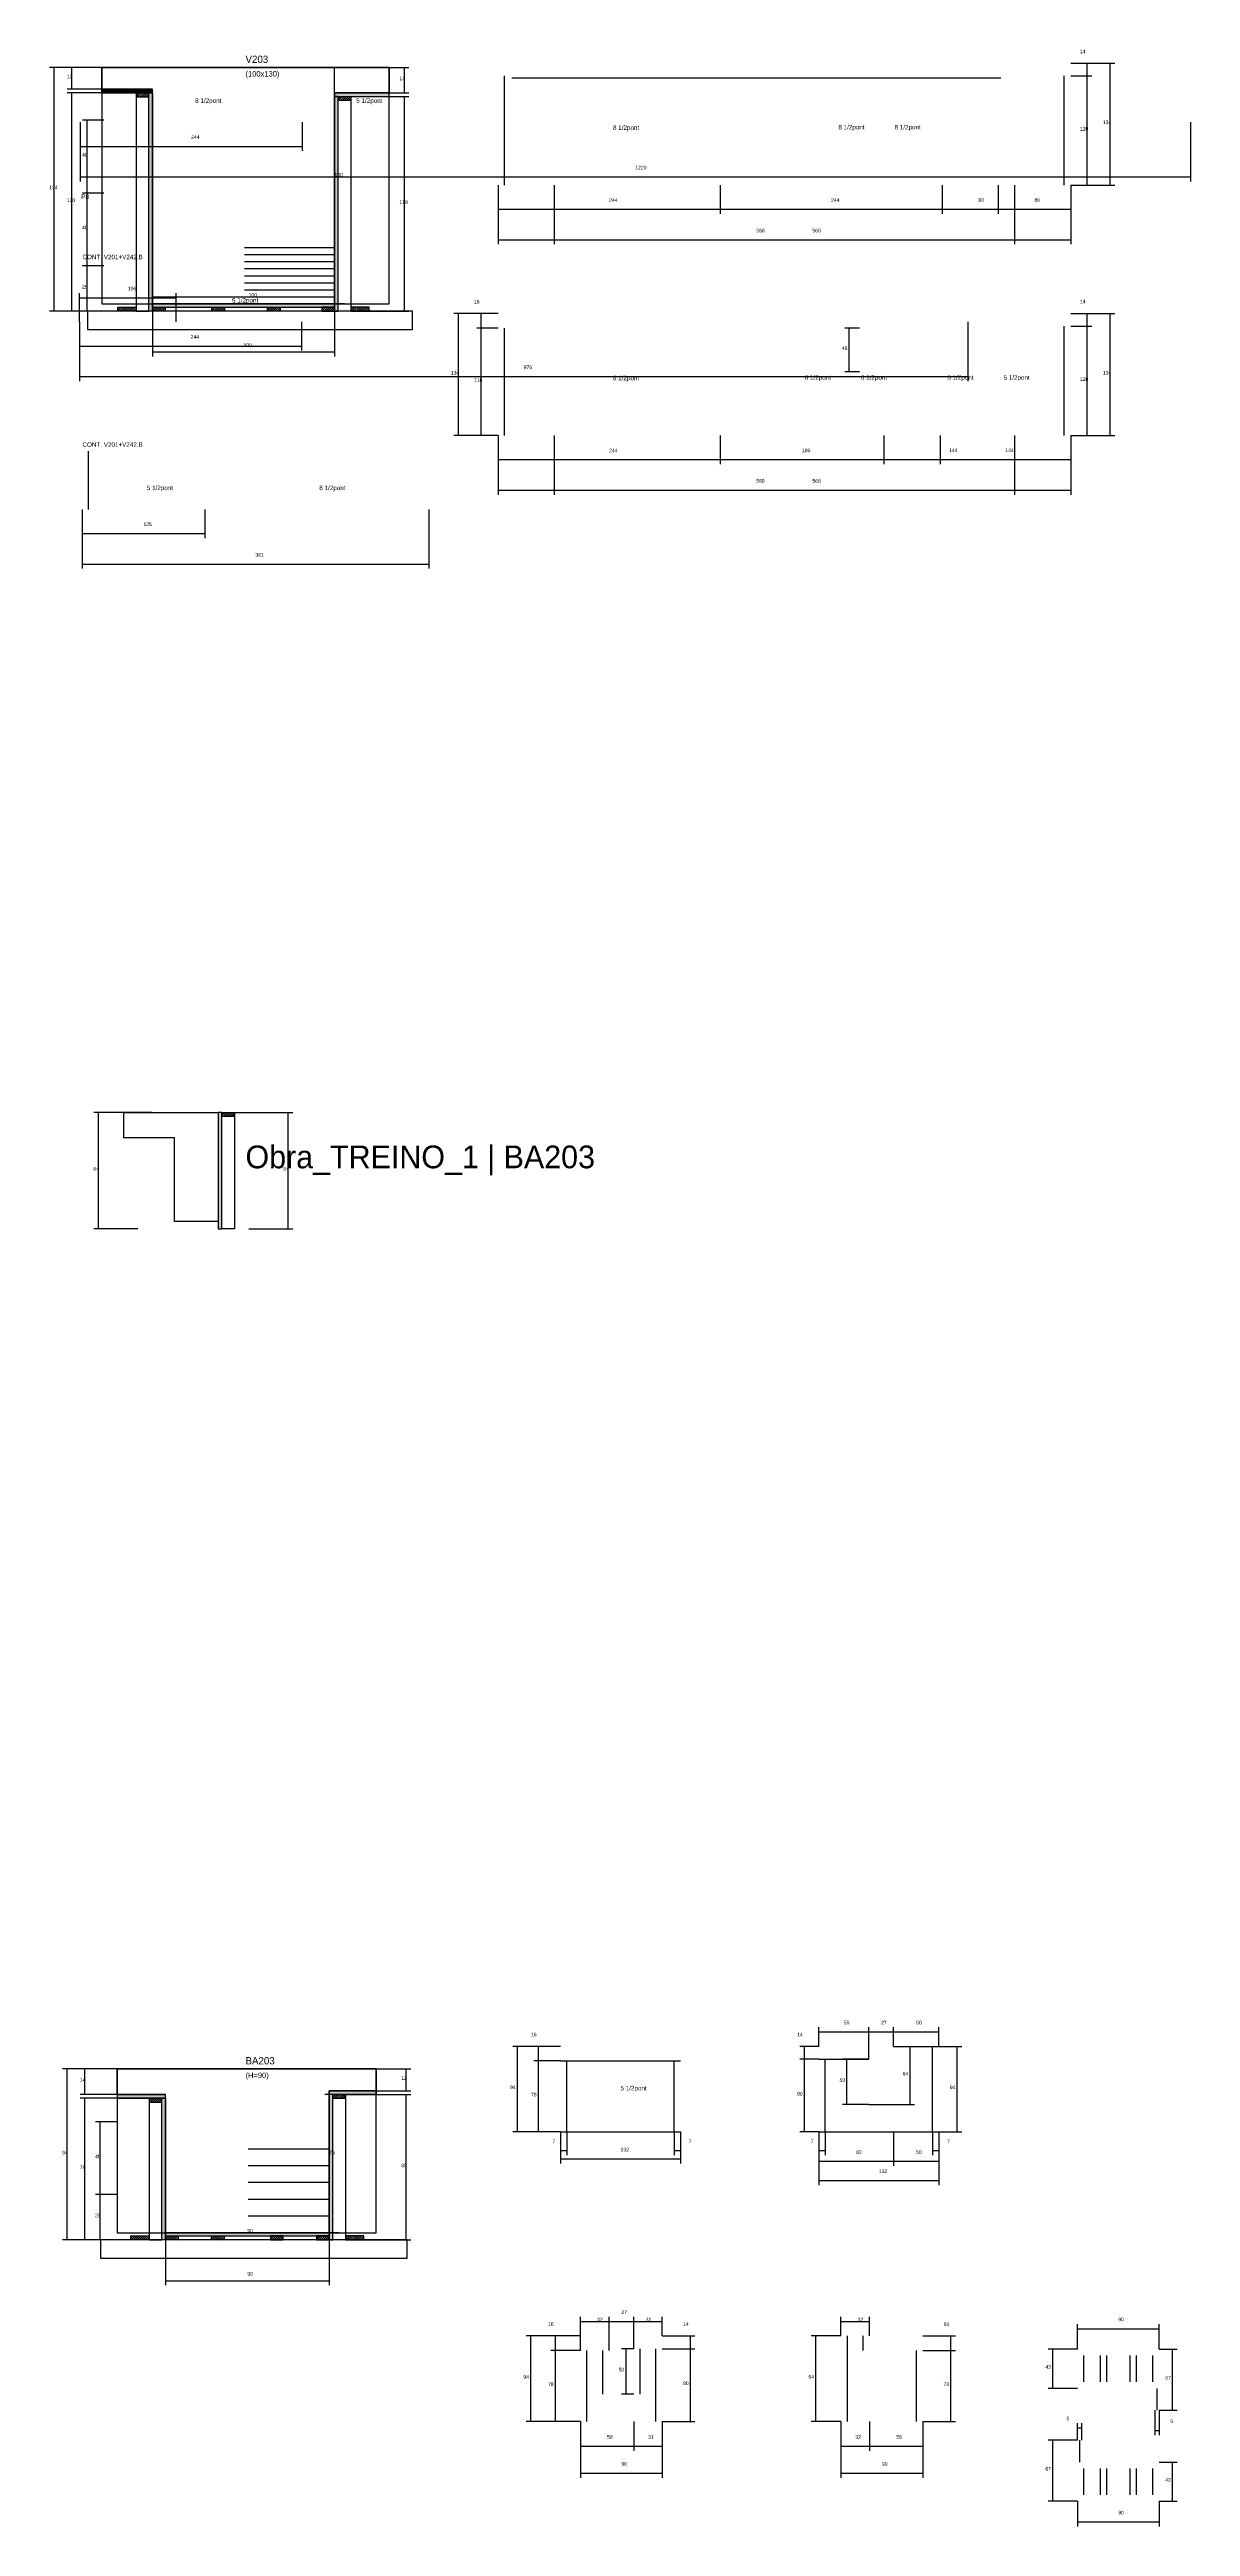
# Model space of a CAD drawing. Header units: metres. Extents: x -2848 to 22762, y -45195 to 1016.
# Drawn here: x 10985 to 12238, y -13703 to -10980 of the extents above; entities that cross this region are included whole.
import ezdxf

# ---------------------------------------------------------------- set-up
doc = ezdxf.new("R2010")
doc.units = ezdxf.units.M
for name, color, linetype in [('CONCRETO', 251, 'Continuous'), ('COTA', 4, 'Continuous'), ('Cota Seção (2x)', 4, 'Continuous'), ('Hachura', 253, 'Continuous'), ('LABEL_ID', 3, 'Continuous'), ('Madeira', 126, 'Continuous'), ('NOMENCLATURA', 7, 'Continuous'), ('Painéis', 200, 'Continuous'), ('SARR_2.2x7', 40, 'Continuous'), ('SARR_EDITAR', 141, 'Continuous'), ('Texto Seção', 7, 'Continuous')]:
    doc.layers.add(name, color=color, linetype=linetype)

msp = doc.modelspace()

# ---------------------------------------------------------------- hatches: boundary and pattern name
at = {"layer": 'Hachura'}
h = msp.add_hatch(color=8, dxfattribs=at)
h.dxf.hatch_style = 1
h.paths.add_polyline_path([(11097.8, -11028), (11097.8, -11024), (11097.8, -11024), (11042.2, -11024), (11042.2, -11024), (11042.2, -11028), (11042.2, -11028), (11097.8, -11028)])
h = msp.add_hatch(dxfattribs=at)
h.set_pattern_fill('ANSI31', scale=0.5)
h.paths.add_polyline_path([(11093.8, -11032.4), (11093.8, -11028), (11093.8, -11028), (11079.8, -11028), (11079.8, -11028), (11079.8, -11032.4), (11079.8, -11032.4), (11093.8, -11032.4)])
h = msp.add_hatch(color=8, dxfattribs=at)
h.dxf.hatch_style = 1
h.paths.add_polyline_path([(11093.8, -11028), (11097.8, -11028), (11097.8, -11028), (11097.8, -11268), (11097.8, -11268), (11093.8, -11268), (11093.8, -11268), (11093.8, -11028)])
h = msp.add_hatch(color=8, dxfattribs=at)
h.dxf.hatch_style = 1
h.paths.add_polyline_path([(11357.8, -11032), (11357.8, -11028), (11357.8, -11028), (11297.8, -11028), (11297.8, -11028), (11297.8, -11032), (11297.8, -11032), (11357.8, -11032)])
h = msp.add_hatch(color=8, dxfattribs=at)
h.dxf.hatch_style = 1
h.paths.add_polyline_path([(11301.8, -11032), (11297.8, -11032), (11297.8, -11032), (11297.8, -11268), (11297.8, -11268), (11301.8, -11268), (11301.8, -11268), (11301.8, -11032)])
h = msp.add_hatch(dxfattribs=at)
h.set_pattern_fill('ANSI31', scale=0.5)
h.paths.add_polyline_path([(11301.8, -11036.4), (11301.8, -11032), (11301.8, -11032), (11315.8, -11032), (11315.8, -11032), (11315.8, -11036.4), (11315.8, -11036.4), (11301.8, -11036.4)])
h = msp.add_hatch(dxfattribs=at)
h.set_pattern_fill('ANSI31', scale=0.5)
h.paths.add_polyline_path([(11059.8, -11268), (11059.8, -11263.6), (11059.8, -11263.6), (11079.8, -11263.6), (11079.8, -11263.6), (11079.8, -11268), (11079.8, -11268), (11059.8, -11268)])
h = msp.add_hatch(color=8, dxfattribs=at)
h.dxf.hatch_style = 1
h.paths.add_polyline_path([(11297.8, -11263.6), (11297.8, -11260), (11297.8, -11260), (11097.8, -11260), (11097.8, -11260), (11097.8, -11263.6), (11097.8, -11263.6), (11297.8, -11263.6)])
h = msp.add_hatch(dxfattribs=at)
h.set_pattern_fill('ANSI31', scale=0.5)
h.paths.add_polyline_path([(11097.8, -11268), (11097.8, -11263.6), (11097.8, -11263.6), (11111.8, -11263.6), (11111.8, -11263.6), (11111.8, -11268), (11111.8, -11268), (11097.8, -11268)])
h = msp.add_hatch(dxfattribs=at)
h.set_pattern_fill('ANSI31', scale=0.5)
h.paths.add_polyline_path([(11162.9, -11268), (11162.9, -11263.6), (11162.9, -11263.6), (11176.9, -11263.6), (11176.9, -11263.6), (11176.9, -11268), (11176.9, -11268), (11162.9, -11268)])
h = msp.add_hatch(dxfattribs=at)
h.set_pattern_fill('ANSI31', scale=0.5)
h.paths.add_polyline_path([(11224.2, -11268), (11224.2, -11263.6), (11224.2, -11263.6), (11238.2, -11263.6), (11238.2, -11263.6), (11238.2, -11268), (11238.2, -11268), (11224.2, -11268)])
h = msp.add_hatch(dxfattribs=at)
h.set_pattern_fill('ANSI31', scale=0.5)
h.paths.add_polyline_path([(11297.8, -11268), (11297.8, -11263.6), (11297.8, -11263.6), (11283.8, -11263.6), (11283.8, -11263.6), (11283.8, -11268), (11283.8, -11268), (11297.8, -11268)])
h = msp.add_hatch(dxfattribs=at)
h.set_pattern_fill('ANSI31', scale=0.5)
h.paths.add_polyline_path([(11335.8, -11268), (11335.8, -11263.6), (11335.8, -11263.6), (11315.8, -11263.6), (11315.8, -11263.6), (11315.8, -11268), (11315.8, -11268), (11335.8, -11268)])
h = msp.add_hatch(color=8, dxfattribs=at)
h.dxf.hatch_style = 1
h.paths.add_polyline_path([(11174.1, -12148.6), (11170.1, -12148.6), (11170.1, -12148.6), (11170.1, -12276.6), (11170.1, -12276.6), (11174.1, -12276.6), (11174.1, -12276.6), (11174.1, -12148.6)])
h = msp.add_hatch(dxfattribs=at)
h.set_pattern_fill('ANSI31', scale=0.5)
h.paths.add_polyline_path([(11174.1, -12153), (11174.1, -12148.6), (11174.1, -12148.6), (11188.1, -12148.6), (11188.1, -12148.6), (11188.1, -12153), (11188.1, -12153), (11174.1, -12153)])
h = msp.add_hatch(color=8, dxfattribs=at)
h.dxf.hatch_style = 1
h.paths.add_polyline_path([(11112, -13232), (11112, -13228), (11112, -13228), (11058.9, -13228), (11058.9, -13228), (11058.9, -13232), (11058.9, -13232), (11112, -13232)])
h = msp.add_hatch(color=8, dxfattribs=at)
h.dxf.hatch_style = 1
h.paths.add_polyline_path([(11292, -13228), (11292, -13224), (11292, -13224), (11343.4, -13224), (11343.4, -13224), (11343.4, -13228), (11343.4, -13228), (11292, -13228)])
h = msp.add_hatch(color=8, dxfattribs=at)
h.dxf.hatch_style = 1
h.paths.add_polyline_path([(11296, -13228), (11292, -13228), (11292, -13228), (11292, -13388), (11292, -13388), (11296, -13388), (11296, -13388), (11296, -13228)])
h = msp.add_hatch(dxfattribs=at)
h.set_pattern_fill('ANSI31', scale=0.5)
h.paths.add_polyline_path([(11296, -13232.4), (11296, -13228), (11296, -13228), (11310, -13228), (11310, -13228), (11310, -13232.4), (11310, -13232.4), (11296, -13232.4)])
h = msp.add_hatch(dxfattribs=at)
h.set_pattern_fill('ANSI31', scale=0.5)
h.paths.add_polyline_path([(11108, -13236.4), (11108, -13232), (11108, -13232), (11094, -13232), (11094, -13232), (11094, -13236.4), (11094, -13236.4), (11108, -13236.4)])
h = msp.add_hatch(color=8, dxfattribs=at)
h.dxf.hatch_style = 1
h.paths.add_polyline_path([(11108, -13232), (11112, -13232), (11112, -13232), (11112, -13388), (11112, -13388), (11108, -13388), (11108, -13388), (11108, -13232)])
h = msp.add_hatch(dxfattribs=at)
h.set_pattern_fill('ANSI31', scale=0.5)
h.paths.add_polyline_path([(11074, -13388), (11074, -13383.6), (11074, -13383.6), (11094, -13383.6), (11094, -13383.6), (11094, -13388), (11094, -13388), (11074, -13388)])
h = msp.add_hatch(color=8, dxfattribs=at)
h.dxf.hatch_style = 1
h.paths.add_polyline_path([(11292, -13383.6), (11292, -13380), (11292, -13380), (11112, -13380), (11112, -13380), (11112, -13383.6), (11112, -13383.6), (11292, -13383.6)])
h = msp.add_hatch(dxfattribs=at)
h.set_pattern_fill('ANSI31', scale=0.5)
h.paths.add_polyline_path([(11112, -13388), (11112, -13383.6), (11112, -13383.6), (11126, -13383.6), (11126, -13383.6), (11126, -13388), (11126, -13388), (11112, -13388)])
h = msp.add_hatch(dxfattribs=at)
h.set_pattern_fill('ANSI31', scale=0.5)
h.paths.add_polyline_path([(11162.5, -13388), (11162.5, -13383.6), (11162.5, -13383.6), (11176.5, -13383.6), (11176.5, -13383.6), (11176.5, -13388), (11176.5, -13388), (11162.5, -13388)])
h = msp.add_hatch(dxfattribs=at)
h.set_pattern_fill('ANSI31', scale=0.5)
h.paths.add_polyline_path([(11241.5, -13388), (11241.5, -13383.6), (11241.5, -13383.6), (11227.5, -13383.6), (11227.5, -13383.6), (11227.5, -13388), (11227.5, -13388), (11241.5, -13388)])
h = msp.add_hatch(dxfattribs=at)
h.set_pattern_fill('ANSI31', scale=0.5)
h.paths.add_polyline_path([(11292, -13388), (11292, -13383.6), (11292, -13383.6), (11278, -13383.6), (11278, -13383.6), (11278, -13388), (11278, -13388), (11292, -13388)])
h = msp.add_hatch(dxfattribs=at)
h.set_pattern_fill('ANSI31', scale=0.5)
h.paths.add_polyline_path([(11330, -13388), (11330, -13383.6), (11330, -13383.6), (11310, -13383.6), (11310, -13383.6), (11310, -13388), (11310, -13388), (11330, -13388)])

# ---------------------------------------------------------------- linework, layer by layer
at = {"layer": 'CONCRETO'}
for points in [[(11042.2, -11024), (11042.2, -11000), (11357.8, -11000), (11357.8, -11028), (11297.8, -11028), (11297.8, -11260), (11097.8, -11260), (11097.8, -11024)], [(11042.2, -11260), (11357.8, -11260), (11357.8, -11000), (11042.2, -11000)], [(11066.5, -12176.6), (11066.5, -12148.6), (11170.1, -12148.6), (11170.1, -12176.6), (11170.1, -12176.6), (11170.1, -12268.6), (11122.1, -12268.6), (11122.1, -12176.6)], [(11058.9, -13228), (11058.9, -13200), (11343.5, -13200), (11343.5, -13224), (11292, -13224), (11292, -13380), (11112, -13380), (11112, -13228)], [(11058.9, -13380), (11343.5, -13380), (11343.5, -13200), (11058.9, -13200)]]:
    msp.add_lwpolyline(points, close=True, dxfattribs=at)
at = {"layer": 'COTA'}
for p, q in [((11042.2, -11000), (10984.8, -11000)), ((10989.8, -11268), (10989.8, -11000)), ((11042.2, -11000), (11004.1, -11000)), ((11042.2, -11024), (11004.1, -11024)), ((11009.1, -11024), (11009.1, -11000)), ((11357.8, -11000), (11379.6, -11000)), ((11374.6, -11028), (11374.6, -11000)), ((11042.2, -11028), (11004.1, -11028)), ((11009.1, -11268), (11009.1, -11028)), ((11357.8, -11028), (11379.6, -11028)), ((11357.8, -11032), (11379.6, -11032)), ((11374.6, -11268), (11374.6, -11032)), ((11018.3, -11060.2), (11018.3, -11091.7)), ((11018.3, -11060.2), (11018.3, -11125.2)), ((11044.5, -11058), (11020.9, -11058)), ((11025.9, -11138), (11025.9, -11058)), ((11262.3, -11060.2), (11262.3, -11091.7)), ((12238.3, -11060.2), (12238.3, -11125.2)), ((11018.3, -11086.7), (11262.3, -11086.7)), ((11018.3, -11120.2), (12238.3, -11120.2)), ((11477.5, -11129.3), (11477.5, -11160.9)), ((11477.5, -11129.3), (11477.5, -11194.4)), ((11539.2, -11129.3), (11539.2, -11194.4)), ((11721.5, -11129.3), (11721.5, -11160.9)), ((11721.5, -11129.3), (11721.5, -11160.9)), ((11965.5, -11129.3), (11965.5, -11160.9)), ((11965.5, -11129.3), (11965.5, -11160.9)), ((12027.2, -11129.3), (12027.2, -11160.9)), ((12045, -11129.3), (12045, -11160.9)), ((12045, -11129.3), (12045, -11194.4)), ((12106.7, -11129.3), (12106.7, -11160.9)), ((12106.7, -11129.3), (12106.7, -11194.4)), ((11044.5, -11138), (11020.9, -11138)), ((11044.5, -11138), (11020.9, -11138)), ((11025.9, -11218), (11025.9, -11138)), ((11477.5, -11155.9), (11721.5, -11155.9)), ((11721.5, -11155.9), (11965.5, -11155.9)), ((11965.5, -11155.9), (12045, -11155.9)), ((12027.2, -11155.9), (12106.7, -11155.9)), ((11477.5, -11189.4), (12045, -11189.4)), ((11539.2, -11189.4), (12106.7, -11189.4)), ((11044.5, -11218), (11020.9, -11218)), ((11044.5, -11218), (11020.9, -11218)), ((11025.9, -11268), (11025.9, -11218)), ((11064.2, -11268), (10984.8, -11268)), ((11064.2, -11268), (11004.1, -11268)), ((11044.5, -11268), (11020.9, -11268)), ((11097.8, -11268), (11097.8, -11317.7)), ((11297.8, -11268), (11297.8, -11317.7)), ((11331.4, -11268), (11379.6, -11268)), ((11017.7, -11279.7), (11017.7, -11311.2)), ((11261.7, -11279.7), (11261.7, -11311.2)), ((11017.7, -11306.2), (11261.7, -11306.2)), ((11097.8, -11312.7), (11297.8, -11312.7)), ((11477.5, -11404.5), (11477.5, -11436)), ((11477.5, -11404.5), (11477.5, -11469.6)), ((11539.2, -11404.5), (11539.2, -11469.6)), ((11721.5, -11404.5), (11721.5, -11436)), ((11721.5, -11404.5), (11721.5, -11436)), ((11901.5, -11404.5), (11901.5, -11436)), ((11901.5, -11404.5), (11901.5, -11436)), ((11963.2, -11404.5), (11963.2, -11436)), ((12045, -11404.5), (12045, -11436)), ((12045, -11404.5), (12045, -11469.6)), ((12106.7, -11404.5), (12106.7, -11436)), ((12106.7, -11404.5), (12106.7, -11469.6)), ((11477.5, -11431), (11721.5, -11431)), ((11721.5, -11431), (11901.5, -11431)), ((11901.5, -11431), (12045, -11431)), ((11963.2, -11431), (12106.7, -11431)), ((11020.4, -11485.8), (11020.4, -11517.4)), ((11020.4, -11485.8), (11020.4, -11550.9)), ((11155.4, -11485.8), (11155.4, -11517.4)), ((11401.4, -11485.8), (11401.4, -11550.9)), ((11477.5, -11464.6), (12045, -11464.6)), ((11539.2, -11464.6), (12106.7, -11464.6)), ((11020.4, -11512.4), (11155.4, -11512.4)), ((11020.4, -11545.9), (11401.4, -11545.9)), ((11097.2, -12148.6), (11033.4, -12148.6)), ((11038.4, -12276.6), (11038.4, -12148.6)), ((11188.1, -12148.6), (11252, -12148.6)), ((11247, -12276.6), (11247, -12148.6)), ((11081.6, -12276.6), (11033.4, -12276.6)), ((11203.7, -12276.6), (11252, -12276.6)), ((11546.2, -13175.2), (11493.8, -13175.2)), ((11498.8, -13269.2), (11498.8, -13175.2)), ((11546.2, -13175.2), (11516.8, -13175.2)), ((11521.8, -13191.2), (11521.8, -13175.2)), ((11830, -13175.2), (11809.2, -13175.2)), ((11814.2, -13189.2), (11814.2, -13175.2)), ((11830, -13175.2), (11830, -13154.2)), ((11830, -13159.2), (11884.9, -13159.2)), ((11884.9, -13189.2), (11884.9, -13154.2)), ((11884.9, -13189.2), (11884.9, -13154.2)), ((11884.9, -13159.2), (11911.9, -13159.2)), ((11911.9, -13175.2), (11911.9, -13154.2)), ((11911.9, -13175.2), (11911.9, -13154.2)), ((11911.9, -13159.2), (11961.9, -13159.2)), ((11911.9, -13175.2), (11935.2, -13175.2)), ((11930.2, -13239.2), (11930.2, -13175.2)), ((11961.9, -13175.2), (11961.9, -13154.2)), ((11961.9, -13175.2), (11987, -13175.2)), ((11982, -13269.2), (11982, -13175.2)), ((11108, -13200), (10999.1, -13200)), ((11004.1, -13388), (11004.1, -13200)), ((11058.9, -13200), (11018.4, -13200)), ((11023.4, -13228), (11023.4, -13200)), ((11341.2, -13200), (11381.7, -13200)), ((11376.7, -13224), (11376.7, -13200)), ((11546.2, -13191.2), (11516.8, -13191.2)), ((11546.2, -13191.2), (11516.8, -13191.2)), ((11521.8, -13269.2), (11521.8, -13191.2)), ((11830, -13189.2), (11809.2, -13189.2)), ((11830, -13189.2), (11809.2, -13189.2)), ((11814.2, -13269.2), (11814.2, -13189.2)), ((11884.9, -13189.2), (11855.9, -13189.2)), ((11860.9, -13239.2), (11860.9, -13189.2)), ((11058.9, -13228), (11018.4, -13228)), ((11310, -13228), (11381.7, -13228)), ((11343.5, -13224), (11381.7, -13224)), ((11376.7, -13388), (11376.7, -13228)), ((11094, -13232), (11018.4, -13232)), ((11023.4, -13388), (11023.4, -13232)), ((11058.7, -13258.1), (11035.2, -13258.1)), ((11040.2, -13338.1), (11040.2, -13258.1)), ((11884.9, -13239.2), (11855.9, -13239.2)), ((11911.9, -13239.2), (11935.2, -13239.2)), ((11546.2, -13269.2), (11493.8, -13269.2)), ((11546.2, -13269.2), (11516.8, -13269.2)), ((11546.2, -13269.2), (11546.2, -13303.8)), ((11546.2, -13269.2), (11546.2, -13294.7)), ((11553.2, -13269.2), (11553.2, -13294.7)), ((11671.1, -13269.2), (11671.1, -13294.7)), ((11678.1, -13269.2), (11678.1, -13303.8)), ((11678.1, -13269.2), (11678.1, -13294.7)), ((11830, -13269.2), (11809.2, -13269.2)), ((11830, -13269.2), (11830, -13327.7)), ((11830, -13269.2), (11830, -13294.7)), ((11837, -13269.2), (11837, -13294.7)), ((11954.9, -13269.2), (11954.9, -13294.7)), ((11961.9, -13269.2), (11961.9, -13327.7)), ((11961.9, -13269.2), (11961.9, -13294.7)), ((11961.9, -13269.2), (11987, -13269.2)), ((11546.2, -13289.7), (11553.2, -13289.7)), ((11546.2, -13298.8), (11678.1, -13298.8)), ((11671.1, -13289.7), (11678.1, -13289.7)), ((11830, -13289.7), (11837, -13289.7)), ((11954.9, -13289.7), (11961.9, -13289.7)), ((11058.7, -13338.1), (11035.2, -13338.1)), ((11058.7, -13338.1), (11035.2, -13338.1)), ((11040.2, -13388), (11040.2, -13338.1)), ((11830, -13322.7), (11961.9, -13322.7)), ((11078.4, -13388), (10999.1, -13388)), ((11078.4, -13388), (11018.4, -13388)), ((11058.7, -13388), (11035.2, -13388)), ((11112, -13388), (11112, -13437.8)), ((11292, -13388), (11292, -13437.8)), ((11325.6, -13388), (11381.7, -13388)), ((11112, -13432.8), (11292, -13432.8)), ((11568.1, -13509.5), (11568.1, -13472.5)), ((11599.6, -13509.5), (11599.6, -13472.5)), ((11599.6, -13509.5), (11599.6, -13472.5)), ((11626.6, -13507.5), (11626.6, -13472.5)), ((11626.6, -13507.5), (11626.6, -13472.5)), ((11658, -13493.5), (11658, -13472.5)), ((11854.3, -13493.5), (11854.3, -13472.5)), ((11885.8, -13493.5), (11885.8, -13472.5)), ((11568.1, -13493.5), (11508.4, -13493.5)), ((11513.4, -13587.5), (11513.4, -13493.5)), ((11568.1, -13493.5), (11535.5, -13493.5)), ((11540.5, -13509.5), (11540.5, -13493.5)), ((11568.1, -13477.5), (11599.6, -13477.5)), ((11599.6, -13477.5), (11626.6, -13477.5)), ((11626.6, -13477.5), (11658, -13477.5)), ((11658, -13493.5), (11693.9, -13493.5)), ((11688.9, -13507.5), (11688.9, -13493.5)), ((11854.3, -13493.5), (11821.7, -13493.5)), ((11826.7, -13587.5), (11826.7, -13493.5)), ((11854.3, -13477.5), (11885.8, -13477.5)), ((11944.3, -13493.5), (11980.1, -13493.5)), ((11975.1, -13509.5), (11975.1, -13493.5)), ((12114.1, -13508.1), (12114.1, -13480.5)), ((12114.1, -13485.5), (12204.1, -13485.5)), ((12204.1, -13508.1), (12204.1, -13480.5)), ((11568.1, -13509.5), (11535.5, -13509.5)), ((11568.1, -13509.5), (11535.5, -13509.5)), ((11540.5, -13587.5), (11540.5, -13509.5)), ((11626.6, -13507.5), (11613.1, -13507.5)), ((11618.1, -13557.5), (11618.1, -13507.5)), ((11658, -13507.5), (11693.9, -13507.5)), ((11658, -13507.5), (11693.9, -13507.5)), ((11688.9, -13587.5), (11688.9, -13507.5)), ((11944.3, -13509.5), (11980.1, -13509.5)), ((11944.3, -13509.5), (11980.1, -13509.5)), ((11975.1, -13587.5), (11975.1, -13509.5)), ((12114.1, -13508.1), (12082.1, -13508.1)), ((12087.1, -13551.1), (12087.1, -13508.1)), ((12204.1, -13508.1), (12223.7, -13508.1)), ((12218.7, -13575.1), (12218.7, -13508.1)), ((11626.6, -13557.5), (11613.1, -13557.5)), ((12114.1, -13551.1), (12082.1, -13551.1)), ((12199.1, -13575.1), (12199.1, -13602.4)), ((12204.1, -13575.1), (12223.7, -13575.1)), ((12204.1, -13575.1), (12204.1, -13602.4)), ((11568.1, -13587.5), (11508.4, -13587.5)), ((11568.1, -13587.5), (11535.5, -13587.5)), ((11568.1, -13587.5), (11568.1, -13649.3)), ((11658, -13587.5), (11658, -13649.3)), ((11658, -13587.5), (11693.9, -13587.5)), ((11854.3, -13587.5), (11821.7, -13587.5)), ((11854.3, -13587.5), (11854.3, -13649.3)), ((11944.3, -13587.5), (11944.3, -13649.3)), ((11944.3, -13587.5), (11980.1, -13587.5)), ((12114.1, -13608.2), (12082.1, -13608.2)), ((12087.1, -13675.2), (12087.1, -13608.2)), ((12114.1, -13608.2), (12114.1, -13589.4)), ((12114.1, -13594.4), (12119.1, -13594.4)), ((12119.1, -13608.2), (12119.1, -13589.4)), ((12199.1, -13597.4), (12204.1, -13597.4)), ((12204.1, -13632.2), (12223.7, -13632.2)), ((12218.7, -13675.2), (12218.7, -13632.2)), ((11568.1, -13644.3), (11658, -13644.3)), ((11854.3, -13644.3), (11944.3, -13644.3)), ((12114.1, -13675.2), (12082.1, -13675.2)), ((12114.1, -13675.2), (12114.1, -13702.9)), ((12204.1, -13675.2), (12223.7, -13675.2)), ((12204.1, -13675.2), (12204.1, -13702.9)), ((12114.1, -13697.9), (12204.1, -13697.9))]:
    msp.add_line(p, q, dxfattribs=at)
at = {"layer": 'Cota Seção (2x)'}
for p, q in [((12106.7, -10995.3), (12130, -10995.3)), ((12106.7, -10995.3), (12155.2, -10995.3)), ((12125, -11009.3), (12125, -10995.3)), ((12150.2, -11129.3), (12150.2, -10995.3)), ((11308.8, -11000), (11292.8, -11000)), ((11297.8, -11260), (11297.8, -11000)), ((12106.7, -11009.3), (12130, -11009.3)), ((12106.7, -11009.3), (12130, -11009.3)), ((12125, -11129.3), (12125, -11009.3)), ((12106.7, -11129.3), (12130, -11129.3)), ((12106.7, -11129.3), (12155.2, -11129.3)), ((11017.7, -11279.7), (11017.7, -11248.1)), ((11017.7, -11253.1), (11123.7, -11253.1)), ((11097.8, -11268), (11097.8, -11247)), ((11097.8, -11252), (11297.8, -11252)), ((11123.7, -11279.7), (11123.7, -11248.1)), ((11308.8, -11260), (11292.8, -11260)), ((11297.8, -11268), (11297.8, -11247)), ((11477.5, -11270.5), (11428.9, -11270.5)), ((11433.9, -11404.5), (11433.9, -11270.5)), ((11477.5, -11270.5), (11454.1, -11270.5)), ((11459.1, -11286.5), (11459.1, -11270.5)), ((12106.7, -11270.5), (12130, -11270.5)), ((12106.7, -11270.5), (12155.2, -11270.5)), ((12125, -11284.5), (12125, -11270.5)), ((12150.2, -11404.5), (12150.2, -11270.5)), ((11017.7, -11279.7), (11017.7, -11344.7)), ((11477.5, -11286.5), (11454.1, -11286.5)), ((11477.5, -11286.5), (11454.1, -11286.5)), ((11459.1, -11404.5), (11459.1, -11286.5)), ((11874.5, -11286.5), (11858.4, -11286.5)), ((11863.4, -11334.5), (11863.4, -11286.5)), ((11993.7, -11279.7), (11993.7, -11344.7)), ((12106.7, -11284.5), (12130, -11284.5)), ((12106.7, -11284.5), (12130, -11284.5)), ((12125, -11404.5), (12125, -11284.5)), ((11017.7, -11339.7), (11993.7, -11339.7)), ((11874.5, -11334.5), (11858.4, -11334.5)), ((11477.5, -11404.5), (11428.9, -11404.5)), ((11477.5, -11404.5), (11454.1, -11404.5)), ((12106.7, -11404.5), (12130, -11404.5)), ((12106.7, -11404.5), (12155.2, -11404.5)), ((11303, -13228), (11287, -13228)), ((11292, -13380), (11292, -13228)), ((11830, -13269.2), (11830, -13306.5)), ((11911.9, -13269.2), (11911.9, -13306.5)), ((11911.9, -13269.2), (11911.9, -13306.5)), ((11961.9, -13269.2), (11961.9, -13306.5)), ((11830, -13301.5), (11911.9, -13301.5)), ((11911.9, -13301.5), (11961.9, -13301.5)), ((11112, -13388), (11112, -13375)), ((11112, -13380), (11292, -13380)), ((11303, -13380), (11287, -13380)), ((11292, -13388), (11292, -13375)), ((11568.1, -13587.5), (11568.1, -13619.7)), ((11626.6, -13587.5), (11626.6, -13619.7)), ((11626.6, -13587.5), (11626.6, -13619.7)), ((11658, -13587.5), (11658, -13619.7)), ((11854.3, -13587.5), (11854.3, -13619.7)), ((11885.8, -13587.5), (11885.8, -13619.7)), ((11885.8, -13587.5), (11885.8, -13619.7)), ((11944.3, -13587.5), (11944.3, -13619.7)), ((11568.1, -13614.7), (11626.6, -13614.7)), ((11626.6, -13614.7), (11658, -13614.7)), ((11854.3, -13614.7), (11885.8, -13614.7)), ((11885.8, -13614.7), (11944.3, -13614.7))]:
    msp.add_line(p, q, dxfattribs=at)
at = {"layer": 'Madeira'}
for points in [[(11093.8, -11032.4), (11093.8, -11028), (11079.8, -11028), (11079.8, -11032.4)], [(11093.8, -11028), (11079.8, -11028), (11079.8, -11268), (11093.8, -11268)], [(11301.8, -11036.4), (11301.8, -11032), (11315.8, -11032), (11315.8, -11036.4)], [(11301.8, -11032), (11315.8, -11032), (11315.8, -11268), (11301.8, -11268)], [(11026.3, -11288), (11383.5, -11288), (11383.5, -11268), (11026.3, -11268)], [(11059.8, -11268), (11059.8, -11263.6), (11079.8, -11263.6), (11079.8, -11268)], [(11097.8, -11268), (11097.8, -11263.6), (11111.8, -11263.6), (11111.8, -11268)], [(11162.9, -11268), (11162.9, -11263.6), (11176.9, -11263.6), (11176.9, -11268)], [(11224.2, -11268), (11224.2, -11263.6), (11238.2, -11263.6), (11238.2, -11268)], [(11297.8, -11268), (11297.8, -11263.6), (11283.8, -11263.6), (11283.8, -11268)], [(11335.8, -11268), (11335.8, -11263.6), (11315.8, -11263.6), (11315.8, -11268)], [(11174.1, -12153), (11174.1, -12148.6), (11188.1, -12148.6), (11188.1, -12153)], [(11174.1, -12148.6), (11188.1, -12148.6), (11188.1, -12276.6), (11174.1, -12276.6)], [(11296, -13232.4), (11296, -13228), (11310, -13228), (11310, -13232.4)], [(11296, -13228), (11310, -13228), (11310, -13388), (11296, -13388)], [(11108, -13236.4), (11108, -13232), (11094, -13232), (11094, -13236.4)], [(11108, -13232), (11094, -13232), (11094, -13388), (11108, -13388)], [(11040.6, -13408), (11377.8, -13408), (11377.8, -13388), (11040.6, -13388)], [(11074, -13388), (11074, -13383.6), (11094, -13383.6), (11094, -13388)], [(11112, -13388), (11112, -13383.6), (11126, -13383.6), (11126, -13388)], [(11162.5, -13388), (11162.5, -13383.6), (11176.5, -13383.6), (11176.5, -13388)], [(11241.5, -13388), (11241.5, -13383.6), (11227.5, -13383.6), (11227.5, -13388)], [(11292, -13388), (11292, -13383.6), (11278, -13383.6), (11278, -13388)], [(11330, -13388), (11330, -13383.6), (11310, -13383.6), (11310, -13388)]]:
    msp.add_lwpolyline(points, close=True, dxfattribs=at)
at = {"layer": 'Painéis'}
for p, q in [((11042.2, -11024), (11097.8, -11024)), ((11042.2, -11028), (11042.2, -11024)), ((11097.8, -11028), (11097.8, -11024)), ((11097.8, -11268), (11097.8, -11028)), ((11097.8, -11268), (11097.8, -11028)), ((11297.8, -11028), (11357.8, -11028)), ((11297.8, -11268), (11297.8, -11032)), ((11097.8, -11260), (11297.8, -11260)), ((11097.8, -11263.6), (11097.8, -11260)), ((11297.8, -11263.6), (11297.8, -11260)), ((11911.9, -13175.2), (11961.9, -13175.2)), ((11546.2, -13191.2), (11678.1, -13191.2)), ((11830, -13189.2), (11884.9, -13189.2)), ((11058.9, -13228), (11112, -13228)), ((11112, -13232), (11112, -13228)), ((11292, -13224), (11343.4, -13224)), ((11292, -13228), (11292, -13224)), ((11292, -13388), (11292, -13228)), ((11112, -13388), (11112, -13232)), ((11884.9, -13239.2), (11911.9, -13239.2)), ((11546.2, -13269.2), (11678.1, -13269.2)), ((11830, -13269.2), (11961.9, -13269.2)), ((11112, -13380), (11292, -13380)), ((11112, -13383.6), (11112, -13380)), ((11292, -13383.6), (11292, -13380))]:
    msp.add_line(p, q, dxfattribs=at)
for points in [[(11097.8, -11028), (11097.8, -11024), (11042.2, -11024), (11042.2, -11028)], [(11093.8, -11028), (11097.8, -11028), (11097.8, -11268), (11093.8, -11268)], [(11357.8, -11032), (11357.8, -11028), (11297.8, -11028), (11297.8, -11032)], [(11301.8, -11032), (11297.8, -11032), (11297.8, -11268), (11301.8, -11268)], [(11297.8, -11263.6), (11297.8, -11260), (11097.8, -11260), (11097.8, -11263.6)], [(11174.1, -12148.6), (11170.1, -12148.6), (11170.1, -12276.6), (11174.1, -12276.6)], [(11112, -13232), (11112, -13228), (11058.9, -13228), (11058.9, -13232)], [(11292, -13228), (11292, -13224), (11343.4, -13224), (11343.4, -13228)], [(11296, -13228), (11292, -13228), (11292, -13388), (11296, -13388)], [(11108, -13232), (11112, -13232), (11112, -13388), (11108, -13388)], [(11112, -13232), (11112, -13232), (11108, -13232), (11108, -13232)], [(11292, -13383.6), (11292, -13380), (11112, -13380), (11112, -13383.6)]]:
    msp.add_lwpolyline(points, close=True, dxfattribs=at)
at = {"layer": 'SARR_2.2x7'}
for p, q in [((11043.2, -11024.44), (11096.8, -11024.44)), ((11043.2, -11024.89), (11096.8, -11024.89)), ((11043.2, -11025.33), (11096.8, -11025.33)), ((11043.2, -11025.78), (11096.8, -11025.78)), ((11043.2, -11026.22), (11096.8, -11026.22)), ((11484.5, -11129.3), (11484.5, -11009.3)), ((11492.5, -11011.5), (11721.5, -11011.5)), ((11721.5, -11011.5), (12030, -11011.5)), ((12099.7, -11129.3), (12099.7, -11009.3)), ((11043.2, -11026.67), (11096.8, -11026.67)), ((11043.2, -11027.11), (11096.8, -11027.11)), ((11043.2, -11027.56), (11096.8, -11027.56)), ((11198.8, -11197.78), (11296.8, -11197.78)), ((11198.8, -11205.56), (11296.8, -11205.56)), ((11198.8, -11213.33), (11296.8, -11213.33)), ((11198.8, -11221.11), (11296.8, -11221.11)), ((11198.8, -11228.89), (11296.8, -11228.89)), ((11198.8, -11236.67), (11296.8, -11236.67)), ((11198.8, -11244.44), (11296.8, -11244.44)), ((11198.8, -11252.22), (11296.8, -11252.22)), ((11484.5, -11404.5), (11484.5, -11286.5)), ((12099.7, -11404.5), (12099.7, -11284.5)), ((11027.4, -11485.8), (11027.4, -11421.8)), ((11954.9, -13269.2), (11954.9, -13175.2)), ((11553.2, -13269.2), (11553.2, -13191.2)), ((11671.1, -13269.2), (11671.1, -13191.2)), ((11837, -13269.2), (11837, -13189.2)), ((11203, -13287.67), (11291, -13287.67)), ((11203, -13306.13), (11291, -13306.13)), ((11203, -13324.6), (11291, -13324.6)), ((11203, -13343.07), (11291, -13343.07)), ((11203, -13361.53), (11291, -13361.53)), ((11861.3, -13587.5), (11861.3, -13493.5)), ((11878.8, -13509.5), (11878.8, -13493.5)), ((11575.1, -13587.5), (11575.1, -13509.5)), ((11592.6, -13557.5), (11592.6, -13509.5)), ((11633.6, -13557.5), (11633.6, -13507.5)), ((11651, -13587.5), (11651, -13507.5)), ((11937.3, -13587.5), (11937.3, -13509.5)), ((12121.1, -13544.1), (12121.1, -13515.1)), ((12139.4, -13544.1), (12139.4, -13515.1)), ((12146.4, -13544.1), (12146.4, -13515.1)), ((12171.9, -13544.1), (12171.9, -13515.1)), ((12178.9, -13544.1), (12178.9, -13515.1)), ((12197.1, -13544.1), (12197.1, -13515.1)), ((12121.1, -13668.2), (12121.1, -13639.2)), ((12139.4, -13668.2), (12139.4, -13639.2)), ((12146.4, -13668.2), (12146.4, -13639.2)), ((12171.9, -13668.2), (12171.9, -13639.2)), ((12178.9, -13668.2), (12178.9, -13639.2)), ((12197.1, -13668.2), (12197.1, -13639.2))]:
    msp.add_line(p, q, dxfattribs=at)
at = {"layer": 'SARR_EDITAR'}
for p, q in [((12201.6, -13575.1), (12201.6, -13551.1)), ((12116.6, -13632.2), (12116.6, -13608.2))]:
    msp.add_line(p, q, dxfattribs=at)

# ---------------------------------------------------------------- texts
at = {"layer": 'COTA'}
for s, p in [('12', (11003.6, -11012)), ('14', (11369.1, -11014)), ('244', (11140.3, -11078.6)), ('40', (11020.4, -11098)), ('1220', (11628.3, -11112.1)), ('134', (10984.3, -11134)), ('120', (11003.6, -11148)), ('118', (11369.1, -11150)), ('244', (11599.5, -11147.8)), ('244', (11843.5, -11147.8)), ('80', (12005.2, -11147.7)), ('80', (12066.9, -11147.7)), ('40', (11020.4, -11178)), ('568', (11761.2, -11181.3)), ('568', (11822.9, -11181.3)), ('25', (11020.4, -11243)), ('244', (11139.7, -11298.1)), ('100', (11197.8, -11307.2)), ('244', (11599.5, -11423)), ('180', (11811.5, -11422.9)), ('144', (11973.2, -11422.8)), ('144', (12034.9, -11422.8)), ('568', (11761.2, -11456.5)), ('568', (11822.9, -11456.5)), ('135', (11087.9, -11504.1)), ('381', (11210.9, -11537.7)), ('64', (11032.9, -12212.6)), ('64', (11241.5, -12212.6)), ('55', (11857.5, -13151)), ('27', (11898.4, -13151.1)), ('50', (11936.9, -13151)), ('16', (11513.7, -13164.2)), ('14', (11806.2, -13164.1)), ('64', (11922.1, -13207.2)), ('14', (11017.9, -13214)), ('12', (11371.2, -13212)), ('94', (11490.7, -13222.2)), ('78', (11513.7, -13230.2)), ('80', (11806.1, -13229.2)), ('50', (11852.7, -13214.2)), ('94', (11973.9, -13222.2)), ('7', (11537.3, -13281.6)), ('7', (11687, -13281.6)), ('7', (11821.1, -13281.6)), ('7', (11970.8, -13281.6)), ('94', (10998.6, -13294)), ('78', (11017.9, -13310)), ('40', (11034.7, -13298.1)), ('80', (11371.2, -13308)), ('132', (11612.1, -13290.6)), ('132', (11896, -13314.5)), ('25', (11034.7, -13363)), ('90', (11202, -13427.3)), ('32', (11586.3, -13477.5)), ('27', (11613.1, -13469.4)), ('31', (11639.8, -13477.5)), ('32', (11872.6, -13477.5)), ('90', (12159.1, -13477.3)), ('16', (11532.4, -13482.5)), ('14', (11680.8, -13482.5)), ('16', (11967, -13482.5)), ('50', (11610, -13532.5)), ('43', (12078.9, -13529.6)), ('94', (11505.3, -13540.5)), ('78', (11532.4, -13548.5)), ('80', (11680.8, -13547.5)), ('94', (11818.6, -13540.5)), ('78', (11967, -13548.5)), ('67', (12210.6, -13541.6)), ('5', (12102.1, -13586.3)), ('5', (12216.2, -13589.2)), ('90', (11613.1, -13636.2)), ('90', (11899.3, -13636.2)), ('67', (12079, -13641.7)), ('43', (12210.5, -13653.7)), ('90', (12159.1, -13689.7))]:
    msp.add_text(s, height=4, dxfattribs=at).set_placement(p)
at = {"layer": 'Cota Seção (2x)'}
for s, p in [('14', (12116.9, -10984.3)), ('120', (12116.9, -11069.3)), ('134', (12142, -11062.3)), ('130', (11297.8, -11119.9)), ('106', (11070.7, -11245)), ('100', (11203.5, -11252)), ('16', (11451, -11259.5)), ('14', (12116.9, -11259.4)), ('48', (11855.3, -11310.5)), ('134', (11425.7, -11337.5)), ('118', (11451, -11345.5)), ('976', (11505.7, -11331.6)), ('120', (12116.9, -11344.5)), ('134', (12142, -11337.5)), ('76', (11292, -13294)), ('82', (11871, -13293.5)), ('50', (11936.9, -13293.4)), ('90', (11202, -13380)), ('58', (11597.3, -13606.5)), ('31', (11642.3, -13606.5)), ('32', (11870.1, -13606.5)), ('58', (11915, -13606.5))]:
    msp.add_text(s, height=4, dxfattribs=at).set_placement(p)
at = {"layer": 'LABEL_ID'}
msp.add_text('Obra_TREINO_1 | BA203', height=25, dxfattribs=at).set_placement((11200, -12210))
at = {"layer": 'NOMENCLATURA'}
for s, p in [('8 1/2pont', (11144.7, -11038.9)), ('5 1/2pont', (11321.7, -11038.9)), ('8 1/2pont', (11603.8, -11068.7)), ('8 1/2pont', (11851.5, -11068.1)), ('8 1/2pont', (11913.2, -11068.1)), ('P8', (11019.6, -11144.6)), ('5 1/2pont', (11185.2, -11258.5)), ('8 1/2pont', (11603.8, -11343.8)), ('6 1/2pont', (11814.5, -11343.3)), ('6 1/2pont', (11876.2, -11343.3)), ('5 1/2pont', (11971.2, -11343.3)), ('5 1/2pont', (12032.9, -11343.3)), ('5 1/2pont', (11091.6, -11464.6)), ('8 1/2pont', (11281.1, -11464.6)), ('5 1/2pont', (11612, -13223.6))]:
    msp.add_text(s, height=5, dxfattribs=at).set_placement(p)
at = {"layer": 'Texto Seção'}
for s, height, p in [('V203', 8, (11200, -10995)), ('(100x130)', 6, (11200, -11010)), ('CONT. V201+V242.B', 5, (11020.9, -11210.8)), ('CONT. V201+V242.B', 5, (11020.9, -11417)), ('(H=90)', 6, (11200, -13210)), ('BA203', 8, (11200, -13195))]:
    msp.add_text(s, height=height, dxfattribs=at).set_placement(p)

doc.saveas('drawing.dxf')
